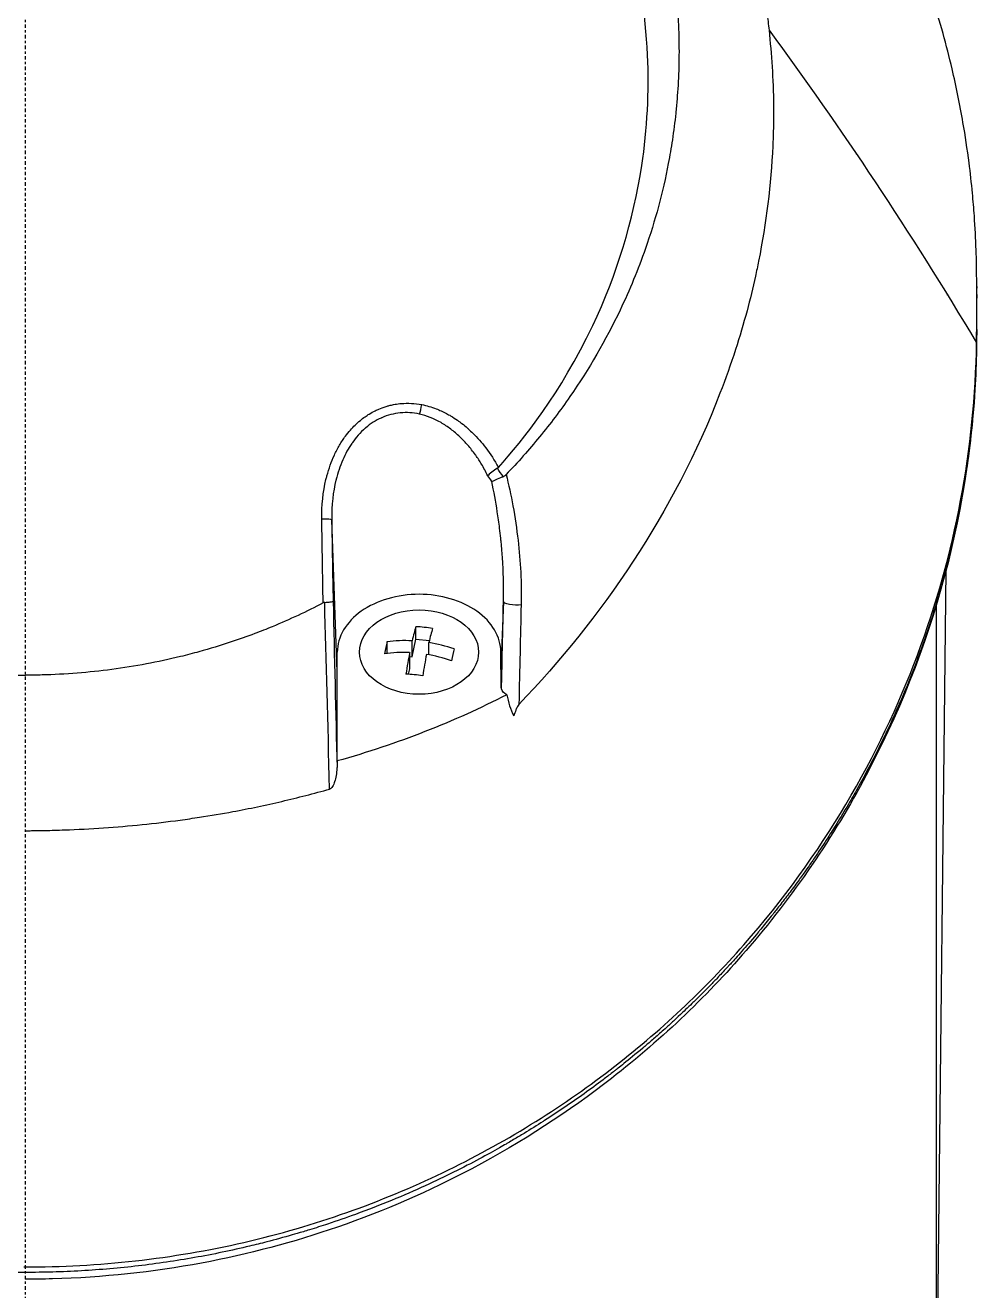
# Model space of a CAD drawing. Header units: millimetres. Extents: x 0 to 4378, y 0 to 2376.
# Drawn here: x 2214.7 to 2255.4, y 1546.3 to 1600.4 of the extents above; entities that cross this region are included whole.
import ezdxf

# ---------------------------------------------------------------- set-up
doc = ezdxf.new("R2010")
doc.units = ezdxf.units.MM
doc.header["$LTSCALE"] = 0.2
doc.linetypes.add('CENTER2', pattern=[1.125, 0.75, -0.125, 0.125, -0.125])
doc.layers.add('02_Center Line', color=1, linetype='CENTER2')

# ---------------------------------------------------------------- blocks, each defined once
blk = doc.blocks.new('A$C300084c2')
for p, q in [((32.394, 997.202), (32.394, 997.204)), ((33.394, 995.817), (33.394, 995.814)), ((33.406, 995.797), (33.406, 995.799)), ((40.73, 986.989), (40.73, 987.15)), ((40.73, 986.921), (40.73, 987.083)), ((39.429, 986.711), (39.429, 986.707)), ((39.479, 986.627), (39.479, 986.631)), ((40.73, 986.648), (40.73, 986.487)), ((40.73, 985.154), (40.73, 985.316)), ((15.474, 981.458), (15.474, 981.458)), ((20.033, 978.34), (20.033, 978.34)), ((13.358, 970.496), (13.117, 977.007)), ((13.118, 976.927), (13.118, 976.927)), ((13.122, 976.779), (13.122, 976.779)), ((21.17, 975.358), (21.17, 975.357)), ((39.006, 937.7), (39.421, 974.849)), ((39.422, 974.916), (39.422, 974.916)), ((20.476, 974.07), (20.476, 974.07)), ((20.47, 973.512), (20.364, 970.657)), ((39, 973.354), (39, 937.7)), ((16.72, 971.903), (16.72, 972.43)), ((15.485, 971.289), (15.485, 971.782)), ((16.561, 971.142), (16.72, 971.903)), ((16.561, 971.142), (16.561, 971.829)), ((16.72, 971.903), (17.299, 971.843)), ((17.278, 971.229), (17.278, 971.754)), ((13.358, 966.708), (13.358, 971.344)), ((16.455, 970.635), (16.455, 971.322)), ((16.455, 971.154), (16.561, 971.142)), ((20.371, 969.85), (20.358, 971.344)), ((20.358, 971.344), (20.358, 971.344)), ((16.405, 970.396), (16.455, 970.635))]:
    blk.add_line(p, q)
for centre, radius, start, end in [((0, 986.2), 24.151, 331.4436, 331.4456), ((14.626, 972.559), 1.808, 148.7882, 148.789), ((14.626, 972.559), 1.808, 143.3744, 143.3753), ((12.789, 968.917), 1.5, 85.8162, 85.8182), ((12.789, 968.917), 1.25, 84.671, 84.6743), ((12.789, 968.917), 1.25, 278.3542, 278.3654), ((12.789, 968.917), 1.5, 277.2104, 277.2198)]:
    blk.add_arc(centre, radius, start, end)
for centre, major_axis, ratio, start_param, end_param in [((39.723, 984.323), (1, -0.019), 0.706618, 0.000005, 0.013285), ((16.874, 981.876), (0.095, 0.491), 0.171719, 3.969202, 4.870509), ((17.668, 976.926), (-0.954, 3.618), 0.893968, 5.025492, 5.142617), ((16.573, 976.636), (3.864, 0.903), 0.946375, 0.322049, 0.400761), ((12.617, 976.998), (0.5, 0.009), 0.072072, 0.018568, 1.420082), ((21.932, 948.217), (-7.363, 286.577), 0.028375, 1.481634, 1.506569), ((16.508, 968.4), (-0.469, -4.481), 0.103474, 3.604702, 3.851849), ((17.079, 969.377), (-4.19, 0.877), 0.699495, 4.772906, 4.942477), ((17.225, 968.325), (0.469, 4.481), 0.103474, 0.463109, 0.710256), ((15.432, 968.513), (-0.445, -4.257), 0.103474, 3.847617, 4.017188), ((16.919, 968.616), (-4.41, 0.922), 0.699495, 4.938245, 5.185392), ((16.919, 968.616), (-4.41, 0.922), 0.699495, 4.529991, 4.777138), ((16.813, 968.109), (4.41, -0.922), 0.699495, 1.796653, 2.0438), ((16.508, 968.4), (-0.469, -4.481), 0.103474, 4.012956, 4.260103), ((17.225, 968.325), (0.469, 4.481), 0.103474, 0.871363, 1.11851), ((16.813, 968.109), (4.41, -0.922), 0.699495, 1.388399, 1.635545), ((18.301, 968.213), (0.445, 4.257), 0.103474, 0.706024, 0.875595), ((16.654, 967.348), (4.19, -0.877), 0.699495, 1.631313, 1.800885), ((12.871, 966.711), (0.487, -0.01), 0.816195, 6.243151, 6.299832)]:
    blk.add_ellipse(centre, major_axis=major_axis, ratio=ratio, start_param=start_param, end_param=end_param)
blk.add_ellipse((16.856, 971.344), major_axis=(2.55, 0), ratio=0.707097)
for points, knots in [([(3.067, 1026.386), (3.505, 1026.336), (3.941, 1026.276), (4.374, 1026.208), (4.856, 1026.131), (5.334, 1026.043), (5.81, 1025.944), (6.287, 1025.846), (6.761, 1025.736), (7.232, 1025.617), (7.704, 1025.497), (8.173, 1025.368), (8.639, 1025.228), (9.57, 1024.95), (10.488, 1024.631), (11.394, 1024.273), (12.144, 1023.976), (12.885, 1023.652), (13.617, 1023.301), (13.763, 1023.23), (13.909, 1023.159), (14.054, 1023.087), (14.926, 1022.652), (15.776, 1022.182), (16.601, 1021.678), (17.43, 1021.172), (18.235, 1020.631), (19.015, 1020.056), (19.795, 1019.482), (20.549, 1018.873), (21.276, 1018.231), (21.713, 1017.845), (22.139, 1017.448), (22.556, 1017.039), (22.832, 1016.768), (23.102, 1016.492), (23.366, 1016.213), (24.036, 1015.506), (24.669, 1014.773), (25.267, 1014.015), (25.868, 1013.253), (26.433, 1012.465), (26.961, 1011.652), (27.489, 1010.839), (27.98, 1010.001), (28.433, 1009.139), (28.584, 1008.852), (28.73, 1008.562), (28.873, 1008.269), (29.59, 1006.794), (30.182, 1005.281), (30.653, 1003.736), (30.94, 1002.798), (31.182, 1001.846), (31.379, 1000.883), (31.428, 1000.642), (31.474, 1000.4), (31.518, 1000.158), (31.529, 1000.097), (31.539, 1000.037), (31.55, 999.976), (31.561, 999.915), (31.571, 999.854), (31.581, 999.794), (31.602, 999.672), (31.622, 999.551), (31.641, 999.429), (31.66, 999.307), (31.679, 999.185), (31.697, 999.063), (31.714, 998.94), (31.732, 998.818), (31.748, 998.696), (31.765, 998.573), (31.781, 998.45), (31.796, 998.327), (31.812, 998.205), (31.826, 998.082), (31.839, 997.958)], [0, 0, 0, 0, 0.0296065, 0.0296065, 0.0296065, 0.0625552, 0.0625552, 0.0625552, 0.0956223, 0.0956223, 0.0956223, 0.1287583, 0.1287583, 0.1287583, 0.1950345, 0.1950345, 0.1950345, 0.25, 0.25, 0.25, 0.2609996, 0.2609996, 0.2609996, 0.3271356, 0.3271356, 0.3271356, 0.3936018, 0.3936018, 0.3936018, 0.4600955, 0.4600955, 0.4600955, 0.5, 0.5, 0.5, 0.5264171, 0.5264171, 0.5264171, 0.593228, 0.593228, 0.593228, 0.6604161, 0.6604161, 0.6604161, 0.7276097, 0.7276097, 0.7276097, 0.75, 0.75, 0.75, 0.8628411, 0.8628411, 0.8628411, 0.9313886, 0.9313886, 0.9313886, 0.9485533, 0.9485533, 0.9485533, 0.9528443, 0.9528443, 0.9528443, 0.957135, 0.957135, 0.957135, 0.9657149, 0.9657149, 0.9657149, 0.9742923, 0.9742923, 0.9742923, 0.9828662, 0.9828662, 0.9828662, 0.9914358, 0.9914358, 0.9914358, 0.999992, 0.999992, 0.999992, 0.999992]), ([(40.73, 987.083), (40.73, 987.128), (40.73, 987.174), (40.73, 987.267), (40.729, 987.311), (40.729, 987.449), (40.728, 987.541), (40.725, 987.816), (40.722, 987.999), (40.714, 988.304), (40.711, 988.426), (40.69, 989.036), (40.664, 989.524), (40.607, 990.338), (40.58, 990.663), (40.507, 991.421), (40.459, 991.854), (40.329, 992.863), (40.243, 993.439), (40.01, 994.78), (39.855, 995.544), (39.439, 997.321), (39.16, 998.332), (38.657, 999.909), (38.461, 1000.481), (38.01, 1001.701), (37.752, 1002.348), (37.328, 1003.334), (37.175, 1003.676), (36.656, 1004.794), (36.268, 1005.566), (35.376, 1007.205), (34.863, 1008.069), (33.684, 1009.893), (33.005, 1010.851), (31.886, 1012.289), (31.482, 1012.783), (30.276, 1014.189), (29.436, 1015.086), (27.704, 1016.767), (26.82, 1017.555), (25.07, 1018.978), (24.217, 1019.619), (22.547, 1020.771), (21.739, 1021.288), (19.44, 1022.645), (17.891, 1023.435), (15.433, 1024.491), (14.585, 1024.822), (13.718, 1025.128)], [-7.729592, -7.729592, -7.729592, -7.729592, -7.71044, -7.71044, -7.69072, -7.69072, -7.65201, -7.65201, -7.574312, -7.574312, -7.522506, -7.522506, -7.315221, -7.315221, -7.177151, -7.177151, -6.993063, -6.993063, -6.7477, -6.7477, -6.420577, -6.420577, -5.984557, -5.984557, -5.735856, -5.735856, -5.451942, -5.451942, -5.300422, -5.300422, -4.9539, -4.9539, -4.557704, -4.557704, -4.105179, -4.105179, -3.863816, -3.863816, -3.40942, -3.40942, -2.98401, -2.98401, -2.611687, -2.611687, -2.28576, -2.28576, -1.715015, -1.715015, -1.424263, -1.424263, -1.424263, -1.424263]), ([(3.067, 1023.609), (4.126, 1023.496), (5.172, 1023.326), (7.244, 1022.872), (8.265, 1022.588), (9.932, 1022.026), (10.592, 1021.777), (11.611, 1021.348), (11.978, 1021.185), (15.251, 1019.645), (17.895, 1017.804), (20.291, 1015.433), (20.433, 1015.289), (20.871, 1014.835), (21.175, 1014.507), (21.75, 1013.851), (22.029, 1013.516), (22.564, 1012.844), (22.824, 1012.5), (23.331, 1011.795), (23.576, 1011.437), (24.29, 1010.334), (24.73, 1009.573), (25.53, 1008.018), (25.889, 1007.224), (26.36, 1006.026), (26.504, 1005.633), (27.199, 1003.578), (27.591, 1001.869), (27.854, 999.695), (27.895, 999.264), (27.955, 998.401), (27.974, 997.966), (27.989, 997.097), (27.986, 996.666), (27.958, 995.822), (27.934, 995.407), (27.885, 994.799), (27.867, 994.603), (27.807, 994.03), (27.758, 993.648), (27.651, 992.93), (27.593, 992.592), (27.294, 991.027), (26.967, 989.81), (26.236, 987.719), (25.874, 986.841), (24.852, 984.698), (24.133, 983.457), (22.908, 981.689), (22.475, 981.115), (21.564, 980.004), (21.084, 979.463), (20.582, 978.944)], [0.000005, 0.000005, 0.000005, 0.000005, 0.319511, 0.319511, 0.639479, 0.639479, 0.852403, 0.852403, 0.973891, 0.973891, 1.947625, 1.947625, 2.010365, 2.010365, 2.139691, 2.139691, 2.265575, 2.265575, 2.393345, 2.393345, 2.521559, 2.521559, 2.781941, 2.781941, 3.041001, 3.041001, 3.166048, 3.166048, 3.692233, 3.692233, 3.821507, 3.821507, 3.951206, 3.951206, 4.07808, 4.07808, 4.201324, 4.201324, 4.258471, 4.258471, 4.368502, 4.368502, 4.468635, 4.468635, 4.831764, 4.831764, 5.102761, 5.102761, 5.508805, 5.508805, 5.711646, 5.711646, 5.914059, 5.914059, 5.914059, 5.914059]), ([(0.009, 1021.202), (-1.128, 1021.202), (-2.276, 1021.115), (-4.534, 1020.814), (-5.688, 1020.588), (-8.127, 1019.953), (-9.404, 1019.522), (-13.452, 1017.824), (-16.034, 1016.205), (-20.77, 1011.977), (-22.793, 1009.317), (-25.516, 1003.711), (-26.47, 1000.541), (-26.709, 995.347), (-26.63, 993.758), (-26.035, 989.818), (-25.328, 987.51), (-22.925, 982.437), (-21.315, 980.44), (-20.252, 979.248)], [-3.557548, -3.557548, -3.557548, -3.557548, -3.349945, -3.349945, -3.131371, -3.131371, -2.88131, -2.88131, -2.314192, -2.314192, -1.681115, -1.681115, -1.111984, -1.111984, -0.864569, -0.864569, -0.492008, -0.492008, -0.000015, -0.000015, -0.000015, -0.000015]), ([(20.254, 979.248), (21.316, 980.438), (22.924, 982.434), (25.326, 987.501), (26.033, 989.806), (26.63, 993.742), (26.71, 995.329), (26.475, 1000.52), (25.525, 1003.691), (22.805, 1009.301), (20.784, 1011.963), (16.051, 1016.193), (13.47, 1017.815), (9.424, 1019.515), (8.146, 1019.947), (5.708, 1020.584), (4.554, 1020.811), (2.295, 1021.114), (1.147, 1021.201), (0.009, 1021.202)], [-5.847616, -5.847616, -5.847616, -5.847616, -5.038817, -5.038817, -4.426364, -4.426364, -4.019655, -4.019655, -3.083823, -3.083823, -2.043533, -2.043533, -1.111663, -1.111663, -0.700523, -0.700523, -0.341482, -0.341482, 0, 0, 0, 0]), ([(31.839, 997.958), (31.944, 996.928), (32.024, 995.907), (32.034, 994.558), (32.034, 994.403), (32.03, 993.835), (32.018, 993.421), (31.923, 991.355), (31.72, 989.712), (31.35, 987.862), (31.305, 987.646), (31.148, 986.935), (31.028, 986.445), (30.747, 985.397), (30.583, 984.844), (30.201, 983.663), (29.979, 983.039), (27.766, 977.321), (24.676, 972.793), (21.13, 969.105)], [0.000234, 0.000234, 0.000234, 0.000234, 0.319634, 0.319634, 0.361124, 0.361124, 0.471797, 0.471797, 0.914416, 0.914416, 0.9732, 0.9732, 1.107816, 1.107816, 1.261595, 1.261595, 1.436675, 1.436675, 2.883412, 2.883412, 2.883412, 2.883412]), ([(40.73, 986.648), (40.73, 986.704), (40.73, 986.76), (40.73, 986.815), (40.73, 986.89), (40.73, 986.964), (40.73, 987.039), (40.73, 987.053), (40.73, 987.068), (40.73, 987.083)], [0, 0, 0, 0, 0.3844855, 0.3844855, 0.3844855, 0.8996816, 0.8996816, 0.8996816, 1, 1, 1, 1]), ([(40.725, 984.579), (40.73, 984.936), (40.73, 985.356), (40.729, 986.012), (40.73, 986.211), (40.73, 986.648)], [-0.3053506, -0.3053506, -0.3053506, -0.3053506, -0.1855765, -0.1855765, 0, 0, 0, 0]), ([(40.729, 985.678), (40.729, 985.8), (40.729, 985.923), (40.73, 986.193), (40.73, 986.34), (40.73, 986.487)], [0.3793787, 0.3793787, 0.3793787, 0.3793787, 0.6621397, 0.6621397, 1, 1, 1, 1]), ([(40.73, 985.154), (40.73, 985.019), (40.729, 984.884), (40.728, 984.748), (40.728, 984.604), (40.726, 984.459), (40.723, 984.314)], [0.0330613, 0.0330613, 0.0330613, 0.0330613, 0.5016036, 0.5016036, 0.5016036, 1, 1, 1, 1]), ([(-0.057, 945.029), (3.152, 945.031), (6.318, 945.381), (12.4, 946.785), (15.238, 947.801), (20.492, 950.322), (22.9, 951.827), (27.174, 955.108), (29.084, 956.908), (34.125, 962.652), (36.565, 966.874), (39.821, 975.564), (40.654, 980.064), (40.725, 984.579)], [0, 0, 0, 0, 0.125, 0.125, 0.25, 0.25, 0.375, 0.375, 0.5, 0.5, 0.75, 0.75, 1, 1, 1, 1]), ([(40.723, 984.314), (40.712, 983.734), (40.689, 983.155), (40.653, 982.575), (40.581, 981.417), (40.458, 980.26), (40.285, 979.107), (40.111, 977.954), (39.886, 976.805), (39.61, 975.662), (39.333, 974.519), (39.005, 973.382), (38.623, 972.254), (38.505, 971.906), (38.383, 971.559), (38.255, 971.213), (37.968, 970.437), (37.656, 969.666), (37.318, 968.9), (36.829, 967.794), (36.286, 966.7), (35.684, 965.618), (35.554, 965.384), (35.421, 965.151), (35.285, 964.918), (35.265, 964.883), (35.244, 964.847), (35.223, 964.812), (35.066, 964.544), (34.905, 964.277), (34.741, 964.012), (34.613, 963.804), (34.482, 963.598), (34.35, 963.392), (34.188, 963.139), (34.022, 962.888), (33.852, 962.637), (33.808, 962.572), (33.757, 962.496), (33.712, 962.431), (33.671, 962.371), (33.635, 962.32), (33.619, 962.296), (33.584, 962.246), (33.531, 962.169), (33.458, 962.065), (33.385, 961.961), (33.292, 961.83), (33.179, 961.674), (33.174, 961.667), (33.168, 961.659), (33.163, 961.652), (33.111, 961.58), (33.054, 961.502), (32.993, 961.419), (32.926, 961.327), (32.841, 961.214), (32.789, 961.144), (32.722, 961.054), (32.656, 960.967), (32.592, 960.882), (32.457, 960.704), (32.328, 960.537), (32.206, 960.382), (32.161, 960.324), (32.117, 960.268), (32.074, 960.213), (32.046, 960.178), (32.03, 960.157), (32, 960.119), (31.984, 960.1), (31.964, 960.075), (31.937, 960.041), (31.779, 959.842), (31.628, 959.658), (31.487, 959.487), (31.453, 959.446), (31.42, 959.405), (31.387, 959.366), (31.146, 959.076), (30.933, 958.83), (30.753, 958.624), (30.548, 958.39), (30.384, 958.21), (30.267, 958.081), (30.208, 958.017), (30.16, 957.965), (30.125, 957.926), (30.119, 957.921), (30.106, 957.907), (30.089, 957.888), (30.045, 957.841), (29.974, 957.764), (29.925, 957.712), (29.856, 957.638), (29.789, 957.567), (29.725, 957.5), (29.609, 957.378), (29.501, 957.266), (29.403, 957.165), (29.286, 957.045), (29.183, 956.94), (29.094, 956.85), (29.053, 956.809), (29.015, 956.771), (28.98, 956.736), (28.962, 956.719), (28.955, 956.711), (28.947, 956.704), (28.94, 956.696), (28.933, 956.689), (28.916, 956.672), (28.87, 956.626), (28.796, 956.553), (28.695, 956.454), (28.649, 956.409), (28.597, 956.358), (28.54, 956.303), (28.355, 956.124), (28.17, 955.948), (28.043, 955.828), (27.915, 955.709), (27.822, 955.623), (27.765, 955.57), (27.75, 955.557), (27.683, 955.495), (27.64, 955.455), (27.597, 955.416), (27.554, 955.378), (27.512, 955.34), (27.428, 955.263), (27.346, 955.189), (27.265, 955.117), (27.246, 955.1), (27.227, 955.083), (27.208, 955.067), (27.067, 954.941), (26.93, 954.822), (26.799, 954.708), (26.671, 954.597), (26.548, 954.492), (26.43, 954.393), (26.124, 954.135), (25.854, 953.916), (25.626, 953.734), (25.536, 953.662), (25.452, 953.595), (25.374, 953.534), (25.331, 953.5), (25.289, 953.468), (25.25, 953.437), (25.211, 953.406), (25.201, 953.398), (25.135, 953.347), (25.003, 953.246), (24.871, 953.144), (24.737, 953.043), (24.47, 952.842), (24.2, 952.643), (23.925, 952.446), (23.377, 952.053), (22.813, 951.669), (22.234, 951.297), (22.213, 951.284), (22.192, 951.27), (22.172, 951.257), (21.902, 951.085), (21.63, 950.915), (21.355, 950.747), (21.206, 950.657), (21.057, 950.568), (20.906, 950.479), (20.831, 950.435), (20.733, 950.377), (20.697, 950.356), (20.661, 950.336), (20.624, 950.314), (20.586, 950.292), (20.497, 950.24), (20.401, 950.186), (20.299, 950.128), (20.052, 949.988), (19.767, 949.829), (19.443, 949.655), (19.114, 949.479), (18.746, 949.288), (18.333, 949.082), (17.593, 948.715), (16.713, 948.304), (15.674, 947.877), (15.193, 947.68), (14.679, 947.479), (14.129, 947.279), (13.751, 947.141), (13.355, 947.003), (12.943, 946.867), (12.689, 946.783), (12.429, 946.7), (12.162, 946.618), (12.077, 946.592), (11.989, 946.565), (11.903, 946.539), (11.721, 946.484), (11.548, 946.434), (11.425, 946.399), (11.064, 946.295), (10.7, 946.196), (10.334, 946.101), (10.092, 946.039), (9.849, 945.978), (9.605, 945.92), (8.828, 945.735), (8.041, 945.571), (7.246, 945.43), (6.451, 945.289), (5.647, 945.171), (4.839, 945.076), (4.03, 944.982), (3.216, 944.911), (2.399, 944.865), (1.991, 944.841), (1.582, 944.824), (1.172, 944.813), (0.782, 944.803), (0.392, 944.797), (0, 944.798)], [0, 0, 0, 0, 0.032845, 0.032845, 0.032845, 0.098514, 0.098514, 0.098514, 0.164155, 0.164155, 0.164155, 0.229765, 0.229765, 0.229765, 0.25, 0.25, 0.25, 0.295338, 0.295338, 0.295338, 0.360817, 0.360817, 0.360817, 0.375, 0.375, 0.375, 0.377162, 0.377162, 0.377162, 0.393509, 0.393509, 0.393509, 0.40625, 0.40625, 0.40625, 0.421875, 0.421875, 0.421875, 0.42593, 0.42593, 0.42593, 0.429688, 0.429688, 0.429688, 0.4375, 0.4375, 0.4375, 0.445313, 0.445313, 0.445313, 0.445664, 0.445664, 0.445664, 0.449219, 0.449219, 0.449219, 0.453125, 0.453125, 0.453125, 0.458169, 0.458169, 0.458169, 0.46875, 0.46875, 0.46875, 0.472656, 0.472656, 0.472656, 0.475217, 0.475217, 0.475217, 0.476563, 0.476563, 0.476563, 0.484375, 0.484375, 0.484375, 0.486257, 0.486257, 0.486257, 0.5, 0.5, 0.5, 0.515625, 0.515625, 0.515625, 0.523438, 0.523438, 0.523438, 0.52457, 0.52457, 0.52457, 0.527344, 0.527344, 0.527344, 0.53125, 0.53125, 0.53125, 0.538372, 0.538372, 0.538372, 0.546875, 0.546875, 0.546875, 0.550781, 0.550781, 0.550781, 0.552734, 0.552734, 0.552734, 0.554688, 0.554688, 0.554688, 0.560068, 0.560068, 0.560068, 0.5625, 0.5625, 0.5625, 0.570313, 0.570313, 0.570313, 0.578125, 0.578125, 0.578125, 0.580078, 0.580078, 0.580078, 0.582031, 0.582031, 0.582031, 0.585938, 0.585938, 0.585938, 0.586848, 0.586848, 0.586848, 0.59375, 0.59375, 0.59375, 0.600497, 0.600497, 0.600497, 0.618038, 0.618038, 0.618038, 0.625, 0.625, 0.625, 0.628906, 0.628906, 0.628906, 0.632813, 0.632813, 0.632813, 0.640625, 0.640625, 0.640625, 0.65625, 0.65625, 0.65625, 0.6875, 0.6875, 0.6875, 0.688623, 0.688623, 0.688623, 0.703125, 0.703125, 0.703125, 0.710938, 0.710938, 0.710938, 0.714844, 0.714844, 0.714844, 0.71875, 0.71875, 0.71875, 0.727865, 0.727865, 0.727865, 0.75, 0.75, 0.75, 0.772382, 0.772382, 0.772382, 0.8125, 0.8125, 0.8125, 0.831023, 0.831023, 0.831023, 0.84375, 0.84375, 0.84375, 0.851563, 0.851563, 0.851563, 0.854072, 0.854072, 0.854072, 0.859375, 0.859375, 0.859375, 0.875, 0.875, 0.875, 0.885308, 0.885308, 0.885308, 0.918094, 0.918094, 0.918094, 0.950853, 0.950853, 0.950853, 0.983613, 0.983613, 0.983613, 1, 1, 1, 1.015596, 1.015596, 1.015596, 1.015596]), ([(40.723, 984.304), (40.609, 978.213), (39.112, 972.031), (34.759, 963.7), (33.058, 961.153), (29.305, 956.746), (27.322, 954.833), (23.275, 951.684), (21.278, 950.377), (17.314, 948.281), (15.382, 947.433), (11.499, 946.093), (9.546, 945.572), (5.465, 944.809), (3.312, 944.578), (1.162, 944.52), (0.775, 944.51), (0.387, 944.505), (0, 944.505)], [0, 0, 0, 0, 2.551508, 2.551508, 3.723769, 3.723769, 4.711283, 4.711283, 5.514893, 5.514893, 6.188053, 6.188053, 6.807183, 6.807183, 7.452626, 7.452626, 7.452626, 7.568935, 7.568935, 7.568935, 7.568935]), ([(12.691, 977.035), (12.682, 977.609), (12.746, 978.208), (12.873, 978.732), (12.886, 978.786), (12.9, 978.84), (12.914, 978.893), (12.997, 979.201), (13.102, 979.495), (13.233, 979.779), (13.298, 979.92), (13.37, 980.06), (13.451, 980.199), (13.532, 980.337), (13.614, 980.461), (13.706, 980.586), (13.769, 980.672), (13.837, 980.758), (13.915, 980.846), (14.053, 981.003), (14.181, 981.129), (14.346, 981.264), (14.407, 981.314), (14.474, 981.365), (14.549, 981.418), (14.608, 981.459), (14.667, 981.498), (14.728, 981.535), (14.811, 981.585), (14.896, 981.632), (14.983, 981.675), (15.038, 981.702), (15.089, 981.725), (15.14, 981.747), (15.23, 981.785), (15.323, 981.821), (15.454, 981.861), (15.496, 981.874), (15.537, 981.885), (15.579, 981.896), (15.641, 981.912), (15.704, 981.927), (15.767, 981.939), (15.86, 981.957), (15.927, 981.968), (16.04, 981.979), (16.055, 981.981), (16.072, 981.982), (16.09, 981.984), (16.379, 982.009), (16.674, 981.994), (16.972, 981.937)], [0, 0, 0, 0, 0.25, 0.25, 0.25, 0.275957, 0.275957, 0.275957, 0.425518, 0.425518, 0.425518, 0.5, 0.5, 0.5, 0.573987, 0.573987, 0.573987, 0.625, 0.625, 0.625, 0.716202, 0.716202, 0.716202, 0.75, 0.75, 0.75, 0.776323, 0.776323, 0.776323, 0.8125, 0.8125, 0.8125, 0.835296, 0.835296, 0.835296, 0.875, 0.875, 0.875, 0.887583, 0.887583, 0.887583, 0.90625, 0.90625, 0.90625, 0.933682, 0.933682, 0.933682, 0.9375, 0.9375, 0.9375, 1, 1, 1, 1]), ([(16.972, 981.937), (17.177, 981.898), (17.383, 981.838), (17.59, 981.758), (17.729, 981.705), (17.888, 981.632), (18.026, 981.559), (18.093, 981.523), (18.156, 981.487), (18.209, 981.456), (18.308, 981.397), (18.406, 981.333), (18.504, 981.265), (18.567, 981.221), (18.63, 981.174), (18.693, 981.126), (18.773, 981.064), (18.851, 980.999), (18.929, 980.931), (18.935, 980.926), (18.942, 980.92), (18.948, 980.914), (19.023, 980.848), (19.114, 980.762), (19.161, 980.716), (19.355, 980.525), (19.539, 980.317), (19.714, 980.087), (19.907, 979.833), (20.089, 979.551), (20.254, 979.248)], [0, 0, 0, 0, 0.125, 0.125, 0.125, 0.2090035, 0.2090035, 0.2090035, 0.25, 0.25, 0.25, 0.3256794, 0.3256794, 0.3256794, 0.375, 0.375, 0.375, 0.4375, 0.4375, 0.4375, 0.442409, 0.442409, 0.442409, 0.5, 0.5, 0.5, 0.7377626, 0.7377626, 0.7377626, 0.9999993, 0.9999993, 0.9999993, 0.9999993]), ([(16.872, 981.532), (16.601, 981.591), (16.324, 981.608), (16.054, 981.582), (15.916, 981.569), (15.779, 981.544), (15.648, 981.51), (15.512, 981.475), (15.383, 981.429), (15.261, 981.376), (15.252, 981.371), (15.242, 981.367), (15.232, 981.363), (15.118, 981.311), (15.007, 981.251), (14.898, 981.183), (14.783, 981.11), (14.671, 981.027), (14.563, 980.935), (14.56, 980.932), (14.557, 980.929), (14.554, 980.927), (14.448, 980.835), (14.346, 980.734), (14.248, 980.624), (14.164, 980.529), (14.071, 980.409), (14.003, 980.311), (13.992, 980.296), (13.982, 980.281), (13.973, 980.267), (13.833, 980.062), (13.704, 979.828), (13.59, 979.567), (13.533, 979.437), (13.48, 979.3), (13.432, 979.156), (13.387, 979.025), (13.34, 978.861), (13.309, 978.74), (13.306, 978.728), (13.303, 978.716), (13.3, 978.705), (13.18, 978.216), (13.105, 977.646), (13.117, 977.007)], [0, 0, 0, 0, 0.120423, 0.120423, 0.120423, 0.181565, 0.181565, 0.181565, 0.244909, 0.244909, 0.244909, 0.25, 0.25, 0.25, 0.309866, 0.309866, 0.309866, 0.373192, 0.373192, 0.373192, 0.375, 0.375, 0.375, 0.4375, 0.4375, 0.4375, 0.491586, 0.491586, 0.491586, 0.5, 0.5, 0.5, 0.625, 0.625, 0.625, 0.6875, 0.6875, 0.6875, 0.744354, 0.744354, 0.744354, 0.75, 0.75, 0.75, 1, 1, 1, 1]), ([(19.797, 978.894), (19.711, 979.071), (19.622, 979.234), (19.533, 979.383), (19.448, 979.526), (19.381, 979.63), (19.281, 979.771), (19.278, 979.776), (19.274, 979.781), (19.27, 979.786), (19.165, 979.934), (19.055, 980.073), (18.943, 980.203), (18.833, 980.329), (18.743, 980.425), (18.609, 980.553), (18.606, 980.555), (18.603, 980.558), (18.6, 980.561), (18.475, 980.68), (18.347, 980.788), (18.218, 980.886), (18.079, 980.991), (17.939, 981.084), (17.797, 981.166), (17.491, 981.343), (17.175, 981.465), (16.872, 981.532)], [0, 0, 0, 0, 0.125, 0.125, 0.125, 0.245689, 0.245689, 0.245689, 0.25, 0.25, 0.25, 0.375, 0.375, 0.375, 0.497293, 0.497293, 0.497293, 0.5, 0.5, 0.5, 0.612632, 0.612632, 0.612632, 0.73467, 0.73467, 0.73467, 1, 1, 1, 1]), ([(20.254, 979.248), (20.247, 979.241), (20.24, 979.234), (20.225, 979.221), (20.218, 979.216), (20.209, 979.211)], [0.000001326, 0.000001326, 0.000001326, 0.000001326, 0.003011242, 0.003011242, 0.005941777, 0.005941777, 0.005941777, 0.005941777]), ([(19.968, 978.65), (20.043, 978.68), (20.248, 978.764), (20.422, 978.84), (20.432, 978.844), (20.441, 978.848), (20.451, 978.852)], [0, 0, 0, 0, 0.9461679, 0.9461679, 0.9461679, 0.9999981, 0.9999981, 0.9999981, 0.9999981]), ([(20.47, 973.514), (20.471, 973.559), (20.472, 973.605), (20.473, 973.652), (20.474, 973.708), (20.475, 973.765), (20.475, 973.824), (20.476, 973.936), (20.476, 974.051), (20.475, 974.17), (20.473, 974.333), (20.47, 974.502), (20.464, 974.676), (20.462, 974.736), (20.459, 974.797), (20.457, 974.859), (20.45, 975.013), (20.441, 975.172), (20.431, 975.336), (20.423, 975.45), (20.415, 975.566), (20.405, 975.685), (20.396, 975.803), (20.382, 975.952), (20.373, 976.046), (20.367, 976.104), (20.361, 976.163), (20.355, 976.224), (20.341, 976.359), (20.324, 976.502), (20.306, 976.653), (20.279, 976.87), (20.242, 977.133), (20.208, 977.351), (20.14, 977.787), (20.06, 978.221), (19.968, 978.65)], [0, 0, 0, 0, 0.0329302, 0.0329302, 0.0329302, 0.0722622, 0.0722622, 0.0722622, 0.1471362, 0.1471362, 0.1471362, 0.25, 0.25, 0.25, 0.2856215, 0.2856215, 0.2856215, 0.375, 0.375, 0.375, 0.4375, 0.4375, 0.4375, 0.5, 0.5, 0.5, 0.5387047, 0.5387047, 0.5387047, 0.625, 0.625, 0.625, 0.75, 0.75, 0.75, 1, 1, 1, 1]), ([(20.451, 978.852), (20.476, 978.863), (20.499, 978.876), (20.544, 978.907), (20.564, 978.925), (20.582, 978.944)], [-0.01640349, -0.01640349, -0.01640349, -0.01640349, -0.00821386, -0.00821386, -0.00002089, -0.00002089, -0.00002089, -0.00002089]), ([(20.582, 978.944), (20.691, 978.514), (20.79, 978.066), (20.962, 977.133), (21.041, 976.596), (21.2, 975.22), (21.249, 974.304), (21.226, 973.372)], [0.0000177, 0.0000177, 0.0000177, 0.0000177, 0.25, 0.25, 0.5, 0.5, 1, 1, 1, 1]), ([(20.358, 971.344), (20.358, 971.997), (19.982, 972.635), (18.682, 973.554), (17.777, 973.819), (15.939, 973.819), (15.034, 973.554), (13.735, 972.636), (13.358, 971.997), (13.358, 971.344)], [0, 0, 0, 0, 0.25, 0.25, 0.5, 0.5, 0.75, 0.75, 1, 1, 1, 1]), ([(-12.75, 973.453), (-12.036, 973.074), (-11.304, 972.732), (-10.302, 972.321), (-10.046, 972.221), (-9.46, 972.001), (-9.12, 971.881), (-8.317, 971.615), (-7.855, 971.476), (-7.126, 971.276), (-6.855, 971.205), (-5.626, 970.907), (-4.656, 970.727), (-3.187, 970.533), (-2.695, 970.482), (-1.957, 970.424), (-1.708, 970.408), (-1.335, 970.389), (-1.211, 970.383), (-0.968, 970.374), (-0.841, 970.37), (-0.476, 970.36), (-0.235, 970.357), (0.004, 970.357)], [0.000005, 0.000005, 0.000005, 0.000005, 0.245288, 0.245288, 0.32758, 0.32758, 0.439471, 0.439471, 0.588452, 0.588452, 0.672216, 0.672216, 0.969709, 0.969709, 1.119078, 1.119078, 1.193047, 1.193047, 1.22978, 1.22978, 1.265, 1.265, 1.331927, 1.331927, 1.331927, 1.331927]), ([(12.751, 973.453), (12.398, 973.266), (12.039, 973.087), (11.313, 972.746), (10.946, 972.585), (10.324, 972.329), (10.071, 972.23), (9.489, 972.011), (9.153, 971.892), (8.356, 971.627), (7.898, 971.488), (7.175, 971.288), (6.907, 971.218), (5.675, 970.916), (4.695, 970.733), (2.717, 970.47), (1.718, 970.392), (0.6, 970.364), (0.362, 970.359), (0.123, 970.357), (0.004, 970.357)], [-1.260139, -1.260139, -1.260139, -1.260139, -1.13977, -1.13977, -1.019298, -1.019298, -0.938268, -0.938268, -0.827897, -0.827897, -0.68116, -0.68116, -0.598483, -0.598483, -0.299873, -0.299873, 0, 0, 0.035566, 0.071132, 0.071132, 0.071132, 0.071132]), ([(12.817, 973.472), (12.806, 973.471), (12.795, 973.469), (12.773, 973.463), (12.762, 973.459), (12.751, 973.453)], [-0.007110306, -0.007110306, -0.007110306, -0.007110306, -0.003649932, -0.003649932, -0.000004156, -0.000004156, -0.000004156, -0.000004156]), ([(12.817, 973.472), (12.896, 973.476), (12.998, 973.485), (13.055, 973.493), (13.062, 973.494), (13.069, 973.495), (13.075, 973.495), (13.101, 973.499), (13.114, 973.5), (13.148, 973.511), (13.182, 973.521), (13.177, 973.526), (13.177, 973.527)], [0.0000145, 0.0000145, 0.0000145, 0.0000145, 0.4407612, 0.4407612, 0.4407612, 0.5, 0.5, 0.5, 0.75, 0.75, 0.75, 1, 1, 1, 1]), ([(20.388, 969.753), (20.399, 970.251), (20.41, 970.75), (20.421, 971.25), (20.437, 972.002), (20.454, 972.757), (20.47, 973.514)], [0.1673703, 0.1673703, 0.1673703, 0.1673703, 0.5, 0.5, 0.5, 0.9999591, 0.9999591, 0.9999591, 0.9999591]), ([(21.226, 973.372), (21.102, 973.352), (20.894, 973.348), (20.559, 973.411), (20.472, 973.47), (20.47, 973.514)], [0, 0, 0, 0, 0.5, 0.5, 1, 1, 1, 1]), ([(20.612, 969.521), (19.493, 968.943), (18.325, 968.417), (15.896, 967.468), (14.644, 967.05), (13.357, 966.685)], [0.0000049, 0.0000049, 0.0000049, 0.0000049, 0.4157156, 0.4157156, 0.8306466, 0.8306466, 0.8306466, 0.8306466]), ([(20.612, 969.521), (20.579, 969.536), (20.549, 969.553), (20.523, 969.573), (20.426, 969.646), (20.372, 969.747), (20.371, 969.85)], [0, 0, 0, 0, 0.215099, 0.215099, 0.215099, 1, 1, 1, 1]), ([(20.612, 969.521), (20.647, 969.363), (20.689, 969.202), (20.78, 968.91), (20.839, 968.743), (20.91, 968.619)], [-0.1237169, -0.1237169, -0.1237169, -0.1237169, -0.0602309, -0.0602309, -0.0001168, -0.0001168, -0.0001168, -0.0001168]), ([(21.13, 969.105), (21.108, 969.079), (21.087, 969.043), (21.045, 968.966), (21.022, 968.914), (20.97, 968.787), (20.94, 968.699), (20.91, 968.619)], [-0.053772, -0.053772, -0.053772, -0.053772, -0.04302429, -0.04302429, -0.02732571, -0.02732571, -0.00036275, -0.00036275, -0.00036275, -0.00036275]), ([(13.357, 966.685), (13.354, 966.484), (13.34, 966.264), (13.291, 965.975), (13.271, 965.881), (13.222, 965.729), (13.194, 965.654), (13.138, 965.567), (13.117, 965.54), (13.083, 965.512), (13.074, 965.505), (13.058, 965.496), (13.052, 965.492), (13.041, 965.488), (13.037, 965.486), (13.032, 965.485)], [-0.1365657, -0.1365657, -0.1365657, -0.1365657, -0.0682763, -0.0682763, -0.0392084, -0.0392084, -0.0171749, -0.0171749, -0.0074554, -0.0074554, -0.0039731, -0.0039731, -0.0018516, -0.0018516, -0.0004271, -0.0004271, -0.0004271, -0.0004271]), ([(-0.005, 963.701), (0.077, 963.702), (0.138, 963.702), (0.276, 963.703), (0.346, 963.704), (0.558, 963.707), (0.698, 963.709), (1.122, 963.718), (1.399, 963.726), (2.237, 963.756), (2.795, 963.786), (4.449, 963.899), (5.547, 964.009), (6.906, 964.195), (7.185, 964.235), (7.935, 964.351), (8.411, 964.431), (9.593, 964.65), (10.293, 964.796), (11.675, 965.118), (12.358, 965.294), (13.029, 965.484)], [-1.313678, -1.313678, -1.313678, -1.313678, -1.294129, -1.294129, -1.273962, -1.273962, -1.233424, -1.233424, -1.151167, -1.151167, -0.987029, -0.987029, -0.662873, -0.662873, -0.580154, -0.580154, -0.434248, -0.434248, -0.216716, -0.216716, -0.000003, -0.000003, -0.000003, -0.000003])]:
    blk.add_open_spline(points, degree=3, knots=knots)
for points in [[(31.839, 997.958), (34.917, 993.792), (37.904, 989.289), (40.725, 984.579)], [(34.162, 994.725), (34.162, 994.727), (34.161, 994.728), (34.161, 994.73)], [(35.583, 992.659), (35.583, 992.661), (35.582, 992.663), (35.582, 992.665)], [(36.832, 990.79), (36.833, 990.788), (36.833, 990.785), (36.833, 990.783)], [(37.037, 990.472), (37.037, 990.474), (37.037, 990.476), (37.037, 990.478)], [(38.983, 987.419), (38.983, 987.421), (38.983, 987.423), (38.983, 987.424)], [(39.18, 987.108), (39.181, 987.109), (39.181, 987.11), (39.181, 987.111)], [(40.73, 986.989), (40.73, 986.966), (40.73, 986.944), (40.73, 986.921)], [(20.209, 979.211), (20.049, 979.112), (19.859, 978.965), (19.797, 978.894)], [(20.166, 978.727), (20.167, 978.73), (20.168, 978.732), (20.169, 978.735)], [(12.751, 973.453), (12.731, 974.644), (12.712, 975.824), (12.691, 977.035)], [(13.117, 977.007), (13.137, 975.848), (13.157, 974.688), (13.177, 973.527)], [(13.029, 965.484), (12.953, 968.329), (12.883, 970.992), (12.817, 973.472)], [(21.226, 973.372), (21.196, 972.045), (21.164, 970.622), (21.13, 969.105)], [(12.935, 969.015), (12.935, 969.016), (12.935, 969.016), (12.935, 969.016)], [(12.94, 968.827), (12.94, 968.827), (12.94, 968.827), (12.94, 968.827)], [(20.91, 968.619), (20.91, 968.619), (20.909, 968.619), (20.909, 968.619)], [(13.032, 965.485), (13.031, 965.484), (13.03, 965.484), (13.029, 965.484)]]:
    blk.add_open_spline(points, degree=3)
for points, weights, knots in [([(40.73, 986.487), (40.73, 986.626), (40.73, 986.765), (40.73, 986.91), (40.73, 986.916), (40.73, 986.921)], [1, 1.00000000001, 1.00000000001, 1.00000000001, 1.00000000001, 1], [0, 0, 0, 0, 0.96178, 0.96178, 1, 1, 1, 1]), ([(0, 944.798), (-0.019, 944.798), (-0.038, 944.798), (-0.057, 944.798), (-0.337, 944.798), (-0.772, 944.802), (-1.489, 944.821), (-2.383, 944.858), (-3.683, 944.948), (-5.81, 945.174), (-8.005, 945.545), (-10.146, 946.041), (-11.722, 946.473), (-13.452, 947.022), (-15.634, 947.828), (-17.759, 948.776), (-20.075, 949.974), (-22.276, 951.28), (-24.265, 952.667), (-25.573, 953.684), (-26.511, 954.453), (-27.433, 955.254), (-28.484, 956.236), (-29.416, 957.167), (-30.154, 957.951), (-30.869, 958.748), (-31.594, 959.603), (-32.345, 960.549), (-33.066, 961.508), (-33.503, 962.124), (-33.748, 962.483)], [1, 1, 1, 1, 0.999999999167, 0.999999996632, 0.999999992959, 0.999999987636, 0.999999978624, 0.99999996198, 0.99999994118, 0.999999918591, 0.999999900597, 0.999999880492, 0.999999853505, 0.999999826234, 0.999999795814, 0.99999976591, 0.999999739399, 0.999999721401, 0.999999708006, 0.999999696718, 0.999999682922, 0.999999669023, 0.999999656798, 0.999999646438, 0.999999639024, 0.999999630397, 0.999999618427, 0.999999610794, 0.999999607143], [-0.001276, -0.001276, -0.001276, -0.001276, 0, 0, 0, 0.018958, 0.029272, 0.048196, 0.079169, 0.117037, 0.192828, 0.230763, 0.268726, 0.306728, 0.358604, 0.434813, 0.476456, 0.552898, 0.629475, 0.666083, 0.685252, 0.72711, 0.765543, 0.804005, 0.83721, 0.856421, 0.894878, 0.933434, 0.961485, 1, 1, 1, 1])]:
    blk.add_rational_spline(points, weights, degree=3, knots=knots)
at = {"layer": '02_Center Line'}
blk.add_line((0, 1153.006), (0, -16.53), dxfattribs=at)

msp = doc.modelspace()

# ---------------------------------------------------------------- block references
msp.add_blockref('A$C300084c2', (2214.674, 602.257))

doc.saveas('drawing.dxf')
